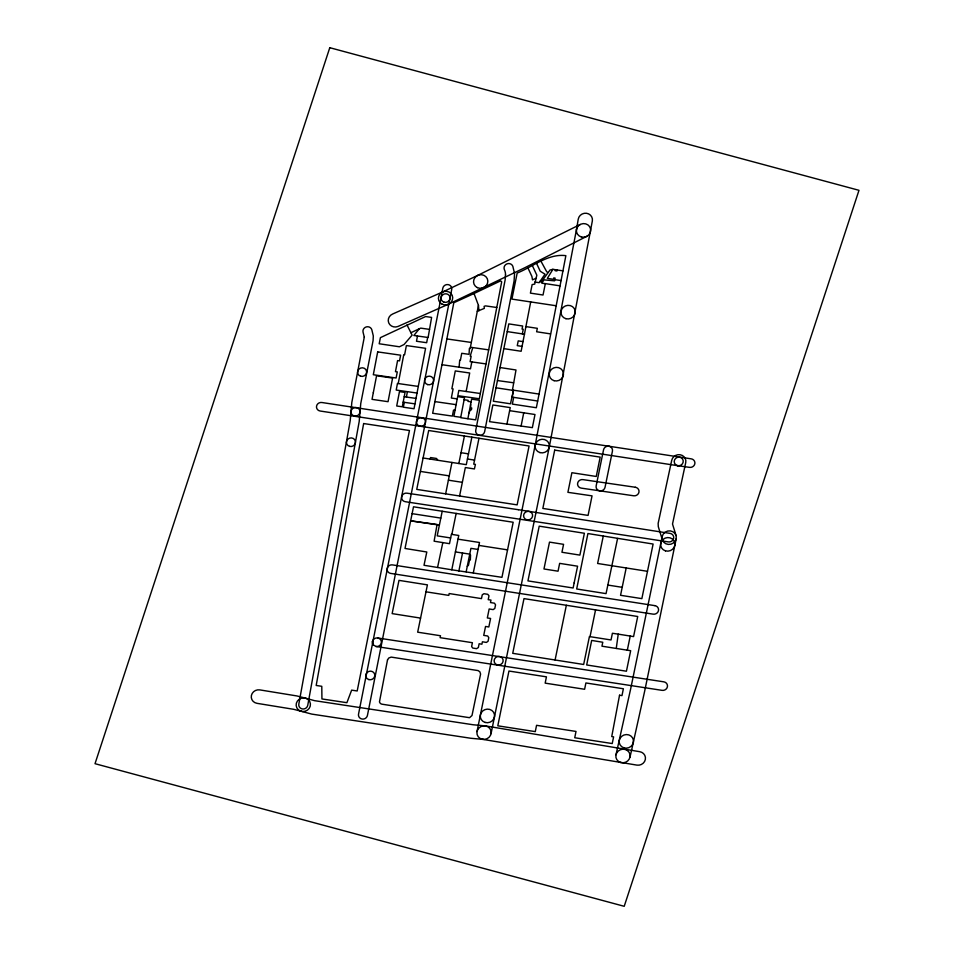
<?xml version="1.0" encoding="UTF-8"?>
<svg xmlns="http://www.w3.org/2000/svg" width="954" height="954" viewBox="0 0 954 954"><rect width="100%" height="100%" fill="white"/><g stroke="black" fill="none" stroke-linecap="round" stroke-linejoin="round"><path stroke-width="1.43" d="M532.272 265.415L536.828 275.205L534.717 284.101L532.153 284.578L530.412 293.128L543.029 295.013L545.342 283.624L560.046 285.854L565.865 255.66C548.3 253.335 532.797 266.75 517.187 273.047L511.916 299.103L556.075 305.745M459.089 367.183L459.721 360.111L460.424 360.207L461.736 353.302L469.058 354.339L469.38 348.46L470.167 348.58L478.431 305.304L474.019 293.522L500.611 280.881L501.697 281.764L479.325 398.76L457.837 395.683L458.838 390.436L480.327 393.513M560.046 285.854L539.07 394.074L513.538 390.198L510.462 403.804L493.325 401.217L503.843 348.639L521.134 351.263L530.698 301.893M496.008 387.789L512.393 390.281L515.995 369.985L499.836 367.493M576.478 229.52L578.243 219.146A7.179 6.773 -16.7 0 1 586.448 213.267A7.179 6.773 -16.7 0 1 592.351 220.899L549.254 447.092M429.55 329.38L420.75 328.128L419.355 328.725L413.857 335.486L428.119 337.501L431.602 317.408L425.615 316.537L380.407 337.644L379.191 343.762L399.428 346.779L404.079 344.489L412.116 335.116L406.988 324.92M416.54 421.418L441.118 297.386M451.779 569.8L501.959 577.325L513.18 522.255L413.511 506.801L405.009 548.455L426.808 551.996L424.005 565.269L451.779 569.8L458.755 535.468L451.385 534.323L449.489 543.673L434.106 541.192L437.087 524.45L410.828 520.872L439.389 525.117M441.094 297.481L442.799 288.227A4.543 4.293 -16.7 0 1 448.058 284.59A4.543 4.293 -16.7 0 1 451.707 289.479L367.457 715.309A4.543 4.293 -16.7 0 1 362.293 719.077A4.543 4.293 -16.7 0 1 358.501 714.284L416.564 421.334M576.502 229.413L535.194 445.041M460.758 417.292L453.889 416.314L457.646 396.637L464.515 397.627L460.675 417.697L475.7 419.855L479.445 400.286L471.622 399.154L467.877 418.734M403.172 402.171L405.033 392.428L399.464 391.629L396.709 405.999L402.29 406.798L403.172 402.171L414.966 403.864M417.482 335.999L416.493 341.246L426.653 342.713L427.654 337.466M406.404 397.031L407.418 391.665M488.675 349.868L472.802 347.59L470.191 356.14L471.145 356.271L470.107 361.661L485.98 363.927M398.235 383.544L403.769 354.638L404.615 354.757L406.38 345.563L425.579 348.305L414.036 408.741L403.363 407.203L404.293 402.326M466.16 391.474L469.69 373.002L455.285 370.927L451.874 388.731L453.102 388.91L451.349 398.045L457.228 398.891M471.825 361.9L470.489 368.828L441.952 364.714M557.124 269.97L556.933 270.972L555.133 270.709L555.347 269.696L563.051 270.876M545.342 283.624L541.824 283.231L543.935 279.856L554.584 280.834L555.121 278.127L553.761 277.924L553.487 279.307L547.334 278.377L552.891 269.326L555.347 269.696M445.649 493.838L451.946 462.451M423.111 458.003L430.206 459.089L430.516 457.55L436.503 458.469L437.862 460.281L466.291 464.67L471.872 437.159L529.076 445.995L517.14 504.881L416.743 489.39L428.68 430.504L471.872 437.159M503.843 348.639L508.792 323.895L522.661 326.006L522.041 329.07L523.245 329.261L522.327 333.888L507.254 331.61M506.896 424.28L510.235 407.608L492.86 404.985L489.533 421.656L532.356 427.642L534.991 414.513L509.627 410.661M537.686 401.014L513.681 397.365L512.334 404.102L536.339 407.74L539.07 394.074M521.122 425.925L523.734 412.796M478.98 438.268L473.733 464.145L475.414 464.383L474.424 468.951L465.349 467.543L459.578 495.997M513.538 390.198L512.143 397.138L513.681 397.365M425.997 591.814L427.416 584.862L398.987 580.366L392.142 613.613L420.571 618.097L425.997 591.814L448.797 595.391L449.179 593.543L481.472 598.611L482.247 594.831L483.964 593.71L487.744 594.306L488.985 595.821L488.209 599.672L490.976 600.078L490.475 602.558L494.47 603.19L495.543 604.86L494.804 608.461L493.146 609.606L489.152 608.974L487.327 617.965L490.594 618.466L488.83 626.969L485.55 626.456L483.726 635.376L487.709 636.008L488.794 637.666L488.054 641.279L486.397 642.424L482.402 641.792L481.913 644.2L479.135 643.759L478.359 647.539L476.571 648.66L472.779 648.064L471.634 646.562L472.397 642.71L440.116 637.666L440.498 635.746L417.673 632.18L420.571 618.097M442.203 511.249L437.206 535.862L450.646 537.949M458.838 463.513L464.419 436.014M451.874 534.395L456.155 513.419M458.791 571.386L462.535 553.01L469.75 554.131L470.549 555.049L470.346 559.915L469.571 559.807L468.438 565.376L467.281 566.282L466.172 571.768M467.281 566.282L470.918 548.347L478.073 549.456M473.303 572.877L479.492 542.492L458.015 539.165M477.024 731.539L535.206 444.981M491.048 733.709L549.242 447.152M617.584 538.461L606.052 593.626L576.681 588.988L587.914 533.548L653.108 544.042L641.863 598.635L620.553 595.296L626.182 567.964M618.24 634.136L612.408 633.265L611.025 639.967L589.417 636.568L583.657 664.485L512.727 653.323L523.996 598.611L637.713 616.499L633.575 636.592L618.24 634.136L616.248 648.446L601.95 646.192L602.773 642.257L591.671 640.432L586.686 664.962L626.432 671.222L630.666 650.711L616.248 648.446M627.315 650.187L630.236 636.032M555.085 660.001L566.354 605.265M603.238 536.208L597.621 563.48L647.492 571.315M590.037 636.676L595.558 609.856M437.564 567.463L442.811 542.599M676.207 538.771L644.63 691.328L631.62 750.011M615.998 754.745L630.63 689.05L662.183 536.518A7.179 6.773 -16.7 0 1 672.999 531.772A7.179 6.773 -16.7 0 1 673.5 542.945A7.179 6.773 -16.7 0 1 662.326 539.749L658.296 526.644L658.153 523.364L671.723 460.293A7.179 6.773 -16.7 0 1 680.154 454.748A7.179 6.773 -16.7 0 1 685.723 462.607L672.51 524.02L676.064 535.54M629.95 757.249L631.62 750.023M534.848 282.026L539.117 282.682L545.032 274.192L540.226 271.234L536.613 263.483M552.891 269.326L550.029 269.994L541.216 282.086L540.036 281.37M468.986 412.999L470.394 409.695L471.407 409.838L471.753 408.002L470.751 407.859L470.608 404.436M580.139 224.512L477.62 275.456M586.925 236.282L524.354 267.955L448.571 304.159M442.549 292.007L477.68 275.42M410.912 332.731L419.355 328.725M474.019 293.522L453.806 302.752L432.663 413.261L452.375 416.087L453.52 410.089L455.034 410.303M442.68 291.948L392.774 313.949A7.179 6.773 -16.7 0 0 388.731 322.893A7.179 6.773 -16.7 0 0 397.985 326.459L448.44 304.219M535.909 278.341L532.511 279.856L531.903 276.445L527.705 267.454M477.298 311.29L484.334 308.38L484.095 306.341L485.586 305.888L496.784 307.498M484.942 725.851L473.279 724.778L314.558 700.665L305.59 698.197M483.129 739.398L470.811 738.265L311.719 714.093L300.975 711.219M470.405 347.304L472.802 347.59M497.463 380.563L513.61 382.769M464.097 399.75L468.164 400.334L467.961 401.384L471.109 401.837M677.912 465.719L689.587 467.365A4.543 4.293 -16.7 0 0 694.846 463.727A4.543 4.293 -16.7 0 0 691.197 458.838L608.855 446.222A4.543 4.293 -16.7 0 0 603.548 449.787L596.167 485.884A4.543 4.293 -16.7 0 0 599.744 490.833A4.543 4.293 -16.7 0 0 605.051 487.267L612.432 451.17A4.543 4.293 -16.7 0 0 608.855 446.222M446.877 338.932L471.336 342.462M418.305 386.43L397.46 383.436L396.208 390.055L417.041 393.048M404.21 396.721L416.016 398.414M434.905 401.598L456.119 404.663M522.327 333.888L524.545 334.222M421.847 417.733L608.843 446.222M420.165 426.247L677.853 465.707M554.823 279.641L561.107 280.595M525.761 326.578L537.329 328.319L536.625 331.765L550.446 333.876M523.066 341.615L518.225 340.888L517.271 345.658L522.1 346.397M512.393 390.281L513.145 390.389M467.436 459.005L474.543 460.102M377.724 637.976L663.829 681.836A4.543 4.293 -16.7 0 1 667.406 686.773A4.543 4.293 -16.7 0 1 662.1 690.35L376.007 646.49L373.109 644.761L372.418 641.553M461.032 452.709L468.486 453.854M420.392 471.419L449.286 475.879M448.416 480.184L462.356 482.342M412.116 513.657L440.82 518.105M478.896 545.414L507.552 549.862M455.404 551.913L462.535 553.01M430.206 459.089L437.862 460.281M608.008 585.088L622.187 587.318M485.503 725.922L639.657 751.68A7.179 6.773 -16.7 0 1 645.345 759.456A7.179 6.773 -16.7 0 1 636.986 765.132L482.569 739.326M421.99 417.757L321.856 402.505A4.543 4.293 -16.7 0 0 316.561 406.094A4.543 4.293 -16.7 0 0 320.15 411.019L420.022 426.223M305.387 698.137L296.897 695.943L259.834 689.897A7.179 6.773 -16.7 0 0 251.403 695.466A7.179 6.773 -16.7 0 0 256.984 703.325L293.701 709.311L301.178 711.279M547.894 272.498L546.725 271.771L541.109 261.468M478.431 305.304L478.932 310.73M373.109 644.761A4.543 4.293 -16.7 0 1 375.387 638.202A4.543 4.293 -16.7 0 1 381.385 641.792A4.543 4.293 -16.7 0 1 376.007 646.49M505.525 274.406L505.143 279.916L475.748 430.337A4.543 4.293 -16.7 0 0 479.361 435.251A4.543 4.293 -16.7 0 0 484.644 431.649L514.075 281.048L514.564 273.548L512.823 266.261A4.543 4.293 -16.7 0 0 507.027 263.853A4.543 4.293 -16.7 0 0 504.308 269.445A13.547 12.772 -16.7 0 1 505.525 274.406M364.285 337.132L351.811 402.457L350.237 420.547L346.493 441.63L298.84 704.028A4.543 4.293 -16.7 0 0 302.43 708.965A4.543 4.293 -16.7 0 0 307.737 705.388L359.193 421.525L360.755 403.506L373.074 340.661L373.3 335.927L371.857 329.881A4.543 4.293 -16.7 0 0 366.384 326.888A4.543 4.293 -16.7 0 0 363.069 332.207L364.285 337.132M363.641 423.54L316.179 685.461L321.784 686.308L321.939 698.948L346.898 702.693L351.644 690.136L357.19 690.982L409.457 430.516L363.641 423.54M619.54 695.216L611.729 736.571L613.601 736.858L612.229 743.548L574.737 737.752L576.013 731.444L536.565 725.314L535.277 731.623L497.797 725.815L508.947 671.032L546.439 676.839L545.163 683.136L584.611 689.277L585.899 682.957L623.379 688.764L621.984 695.585L619.54 695.216M377.677 351.895L373.312 374.731L396.113 377.999L397.281 371.905L395.469 371.643L397.579 360.588L399.523 360.874L400.62 355.186L377.677 351.895M373.3 392.702L372.036 399.356L388.051 401.694L392.595 378.07L376.568 375.745L373.3 392.702M387.515 659.87L379.477 701.81A3.387 3.196 -16.7 0 0 381.91 704.183L469.547 717.694L472.003 715.512L480.589 674.073L479.874 671.819L478.109 670.59L391.176 657.103L388.767 658.021L387.515 659.87M574.153 582.87L573.115 587.998L527.944 580.891L539.213 526.155L584.385 533.262L579.877 555.109L561.942 552.259L563.575 544.34L549.504 542.111L545.581 561.143L543.971 568.978L558.042 571.196L559.652 563.361L577.587 566.199L574.153 582.87M554.691 450.109L542.85 508.434L588.081 515.41L592.04 495.865L567.904 492.324L571.887 472.707L596.25 476.475L600.185 457.121L554.691 450.109M329.786 47.7L95.018 763.689L624.214 906.3L858.982 190.311L329.786 47.7M635.328 487.255L582.918 479.612A4.543 4.293 -16.7 0 0 577.635 483.213A4.543 4.293 -16.7 0 0 581.26 488.126L633.683 495.782A4.543 4.293 -16.7 0 0 638.953 492.169A4.543 4.293 -16.7 0 0 635.328 487.255M518.32 509.698L407 493.182A4.543 4.293 -16.7 0 0 401.694 496.748A4.543 4.293 -16.7 0 0 405.259 501.697L668.325 541.908A4.543 4.293 -16.7 0 0 673.643 538.342A4.543 4.293 -16.7 0 0 670.066 533.393L518.356 509.698M654.897 605.647L392.511 564.899A4.543 4.293 -16.7 0 0 387.157 568.417A4.543 4.293 -16.7 0 0 390.675 573.402L653.192 614.161A4.543 4.293 -16.7 0 0 658.487 610.584A4.543 4.293 -16.7 0 0 654.897 605.647M526.656 519.751A4.543 4.293 -16.7 0 0 532.535 514.635A4.543 4.293 -16.7 0 0 525.105 512.477A4.543 4.293 -16.7 0 0 526.656 519.751M477.37 287.631A7.179 6.773 -16.7 0 0 487.828 281.001A7.179 6.773 -16.7 0 0 476.857 275.873A7.179 6.773 -16.7 0 0 477.37 287.631M581.368 236.95A7.179 6.773 -16.7 0 0 590.514 228.721A7.179 6.773 -16.7 0 0 578.72 225.514A7.179 6.773 -16.7 0 0 581.368 236.95M354.161 415.956A4.543 4.293 -16.7 0 0 359.92 410.709A4.543 4.293 -16.7 0 0 352.431 408.729A4.543 4.293 -16.7 0 0 354.161 415.956M419.605 426.128A4.543 4.293 -16.7 0 0 425.436 420.964A4.543 4.293 -16.7 0 0 417.983 418.878A4.543 4.293 -16.7 0 0 419.605 426.128M300.307 710.992A7.179 6.773 -16.7 0 0 310.408 703.849A7.179 6.773 -16.7 0 0 299.151 699.294A7.179 6.773 -16.7 0 0 300.307 710.992M482.211 739.255A7.179 6.773 -16.7 0 0 490.928 730.633A7.179 6.773 -16.7 0 0 478.968 727.985A7.179 6.773 -16.7 0 0 482.211 739.255M620.649 762.496A7.179 6.773 -16.7 0 0 629.986 754.471A7.179 6.773 -16.7 0 0 618.275 751.013A7.179 6.773 -16.7 0 0 620.649 762.496M349.605 446.377A4.543 4.293 -16.7 0 0 355.365 441.142A4.543 4.293 -16.7 0 0 347.888 439.138A4.543 4.293 -16.7 0 0 349.605 446.377M427.666 384.605A4.543 4.293 -16.7 0 0 433.533 379.465A4.543 4.293 -16.7 0 0 426.08 377.343A4.543 4.293 -16.7 0 0 427.666 384.605M444.111 302.203A4.543 4.293 -16.7 0 0 450.002 297.099A4.543 4.293 -16.7 0 0 442.573 294.941A4.543 4.293 -16.7 0 0 444.111 302.203M677.28 465.576A4.543 4.293 -16.7 0 0 683.159 460.46A4.543 4.293 -16.7 0 0 675.73 458.314A4.543 4.293 -16.7 0 0 677.28 465.576M368.876 679.594A4.543 4.293 -16.7 0 0 374.707 674.418A4.543 4.293 -16.7 0 0 367.242 672.343A4.543 4.293 -16.7 0 0 368.876 679.594M442.119 304.159A7.179 6.773 -16.7 0 0 452.709 297.72A7.179 6.773 -16.7 0 0 441.845 292.377A7.179 6.773 -16.7 0 0 442.119 304.159M497.213 664.855A4.543 4.293 -16.7 0 0 503.068 659.715A4.543 4.293 -16.7 0 0 495.627 657.592A4.543 4.293 -16.7 0 0 497.213 664.855M485.157 722.44A7.179 6.773 -16.7 0 0 494.434 714.355A7.179 6.773 -16.7 0 0 482.7 710.968A7.179 6.773 -16.7 0 0 485.157 722.44M565.925 318.696A7.179 6.773 -16.7 0 0 575.095 310.503A7.179 6.773 -16.7 0 0 563.301 307.26A7.179 6.773 -16.7 0 0 565.925 318.696M554.119 380.694A7.179 6.773 -16.7 0 0 563.337 372.549A7.179 6.773 -16.7 0 0 551.579 369.246A7.179 6.773 -16.7 0 0 554.119 380.694M539.952 452.59A7.179 6.773 -16.7 0 0 549.23 444.492A7.179 6.773 -16.7 0 0 537.484 441.118A7.179 6.773 -16.7 0 0 539.952 452.59M665.475 550.863A7.179 6.773 -16.7 0 0 674.8 542.826A7.179 6.773 -16.7 0 0 663.09 539.38A7.179 6.773 -16.7 0 0 665.475 550.863M623.892 747.841A7.179 6.773 -16.7 0 0 633.361 739.946A7.179 6.773 -16.7 0 0 621.71 736.309A7.179 6.773 -16.7 0 0 623.892 747.841M360.707 376.258A4.543 4.293 -16.7 0 0 366.515 371.058A4.543 4.293 -16.7 0 0 359.038 369.019A4.543 4.293 -16.7 0 0 360.707 376.258"/></g></svg>
